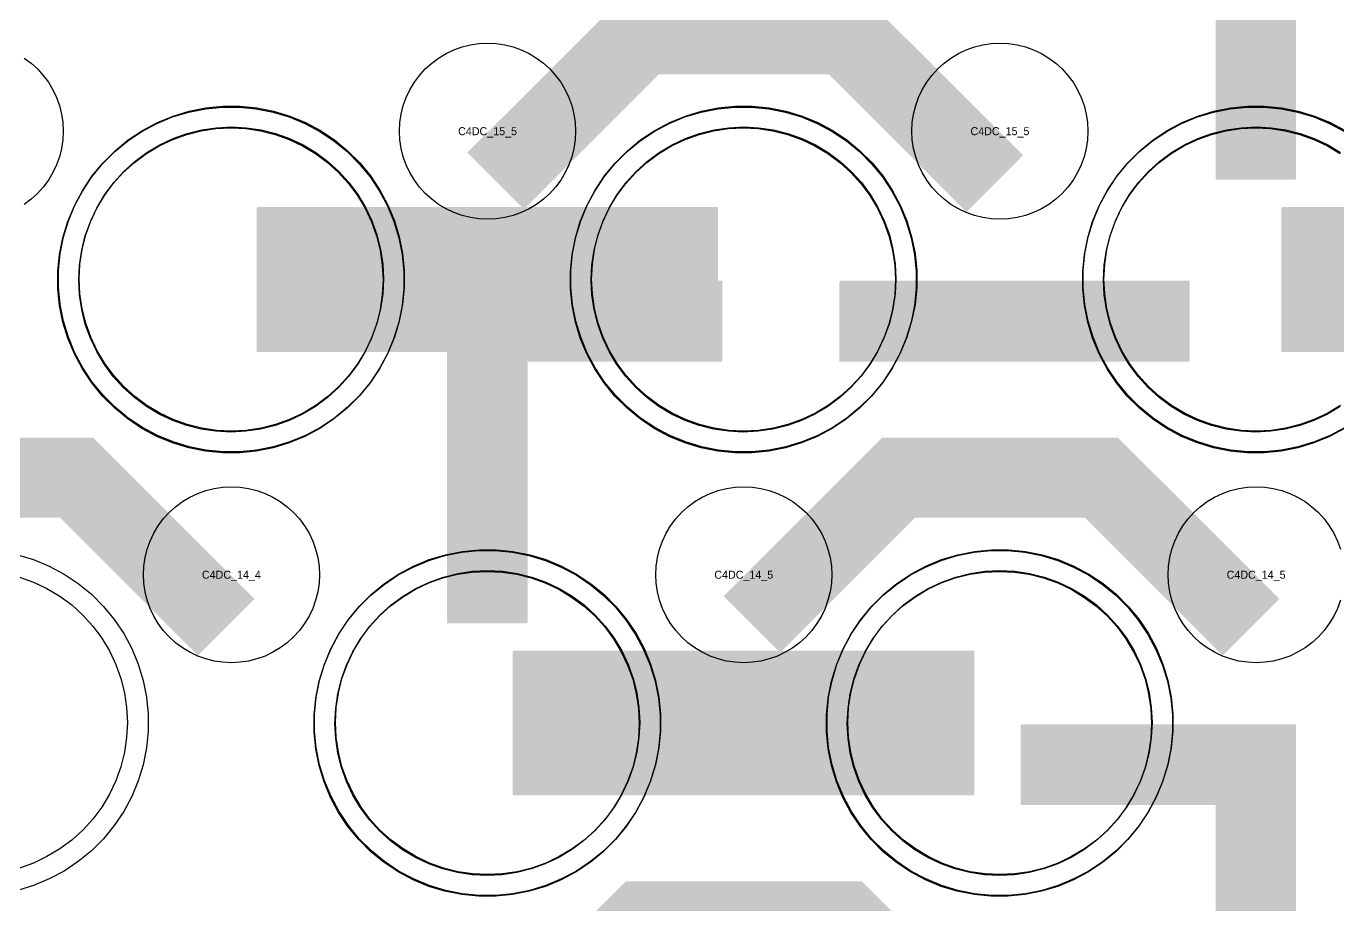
# Model space of a CAD drawing. Extents: x -11880 to 11880, y -14992 to 14992.
# Drawn here: x -10544.1 to -10134.5, y -12956.6 to -12682.1 of the extents above; entities that cross this region are included whole.
import ezdxf
from ezdxf.enums import TextEntityAlignment as Align

# ---------------------------------------------------------------- set-up
doc = ezdxf.new("R2010")
doc.units = 0
doc.header["$MEASUREMENT"] = 0
for name, color, linetype in [('GDS_775_DT_237', 138, 'CONTINUOUS'), ('RDL1_FS', 34, 'CONTINUOUS'), ('RDL_BS', 160, 'CONTINUOUS')]:
    doc.layers.add(name, color=color, linetype=linetype)

msp = doc.modelspace()

# ---------------------------------------------------------------- linework, layer by layer
at = {"layer": 'RDL1_FS', "color": 241, "true_color": 0xf7abae}
for points in [[(-10480.149, -12808.896), (-10484.806, -12808.667), (-10489.417, -12807.983), (-10493.94, -12806.851), (-10498.33, -12805.279), (-10502.544, -12803.287), (-10506.544, -12800.889), (-10510.289, -12798.111), (-10513.743, -12794.981), (-10516.873, -12791.527), (-10519.651, -12787.782), (-10522.049, -12783.782), (-10524.041, -12779.568), (-10525.613, -12775.178), (-10526.745, -12770.655), (-10527.429, -12766.044), (-10527.658, -12761.387), (-10527.429, -12756.73), (-10526.745, -12752.119), (-10525.613, -12747.596), (-10524.041, -12743.206), (-10522.049, -12738.992), (-10519.651, -12734.992), (-10516.873, -12731.247), (-10513.743, -12727.793), (-10510.289, -12724.663), (-10506.544, -12721.885), (-10502.544, -12719.487), (-10498.33, -12717.495), (-10493.94, -12715.923), (-10489.417, -12714.791), (-10484.806, -12714.107), (-10480.149, -12713.878), (-10475.492, -12714.107), (-10470.881, -12714.791), (-10466.358, -12715.923), (-10461.968, -12717.495), (-10457.754, -12719.487), (-10453.754, -12721.885), (-10450.009, -12724.663), (-10446.555, -12727.793), (-10443.425, -12731.247), (-10440.647, -12734.992), (-10438.249, -12738.992), (-10436.257, -12743.206), (-10434.685, -12747.596), (-10433.553, -12752.119), (-10432.869, -12756.73), (-10432.64, -12761.387), (-10432.869, -12766.044), (-10433.553, -12770.655), (-10434.685, -12775.178), (-10436.257, -12779.568), (-10438.249, -12783.782), (-10440.647, -12787.782), (-10443.425, -12791.527), (-10446.555, -12794.981), (-10450.009, -12798.111), (-10453.754, -12800.889), (-10457.754, -12803.287), (-10461.968, -12805.279), (-10466.358, -12806.851), (-10470.881, -12807.983), (-10475.492, -12808.667)], [(-10320.149, -12808.896), (-10324.806, -12808.667), (-10329.417, -12807.983), (-10333.94, -12806.851), (-10338.33, -12805.279), (-10342.544, -12803.287), (-10346.544, -12800.889), (-10350.289, -12798.111), (-10353.743, -12794.981), (-10356.873, -12791.527), (-10359.651, -12787.782), (-10362.049, -12783.782), (-10364.041, -12779.568), (-10365.613, -12775.178), (-10366.745, -12770.655), (-10367.429, -12766.044), (-10367.658, -12761.387), (-10367.429, -12756.73), (-10366.745, -12752.119), (-10365.613, -12747.596), (-10364.041, -12743.206), (-10362.049, -12738.992), (-10359.651, -12734.992), (-10356.873, -12731.247), (-10353.743, -12727.793), (-10350.289, -12724.663), (-10346.544, -12721.885), (-10342.544, -12719.487), (-10338.33, -12717.495), (-10333.94, -12715.923), (-10329.417, -12714.791), (-10324.806, -12714.107), (-10320.149, -12713.878), (-10315.492, -12714.107), (-10310.881, -12714.791), (-10306.358, -12715.923), (-10301.968, -12717.495), (-10297.754, -12719.487), (-10293.754, -12721.885), (-10290.009, -12724.663), (-10286.555, -12727.793), (-10283.425, -12731.247), (-10280.647, -12734.992), (-10278.249, -12738.992), (-10276.257, -12743.206), (-10274.685, -12747.596), (-10273.553, -12752.119), (-10272.869, -12756.73), (-10272.64, -12761.387), (-10272.869, -12766.044), (-10273.553, -12770.655), (-10274.685, -12775.178), (-10276.257, -12779.568), (-10278.249, -12783.782), (-10280.647, -12787.782), (-10283.425, -12791.527), (-10286.555, -12794.981), (-10290.009, -12798.111), (-10293.754, -12800.889), (-10297.754, -12803.287), (-10301.968, -12805.279), (-10306.358, -12806.851), (-10310.881, -12807.983), (-10315.492, -12808.667)], [(-10400.149, -12947.456), (-10404.806, -12947.227), (-10409.417, -12946.543), (-10413.94, -12945.411), (-10418.33, -12943.839), (-10422.544, -12941.847), (-10426.544, -12939.449), (-10430.289, -12936.671), (-10433.743, -12933.541), (-10436.873, -12930.087), (-10439.651, -12926.342), (-10442.049, -12922.342), (-10444.041, -12918.128), (-10445.613, -12913.738), (-10446.745, -12909.215), (-10447.429, -12904.604), (-10447.658, -12899.947), (-10447.429, -12895.29), (-10446.745, -12890.679), (-10445.613, -12886.156), (-10444.041, -12881.766), (-10442.049, -12877.552), (-10439.651, -12873.552), (-10436.873, -12869.807), (-10433.743, -12866.353), (-10430.289, -12863.223), (-10426.544, -12860.445), (-10422.544, -12858.047), (-10418.33, -12856.055), (-10413.94, -12854.483), (-10409.417, -12853.351), (-10404.806, -12852.667), (-10400.149, -12852.438), (-10395.492, -12852.667), (-10390.881, -12853.351), (-10386.358, -12854.483), (-10381.968, -12856.055), (-10377.754, -12858.047), (-10373.754, -12860.445), (-10370.009, -12863.223), (-10366.555, -12866.353), (-10363.425, -12869.807), (-10360.647, -12873.552), (-10358.249, -12877.552), (-10356.257, -12881.766), (-10354.685, -12886.156), (-10353.553, -12890.679), (-10352.869, -12895.29), (-10352.64, -12899.947), (-10352.869, -12904.604), (-10353.553, -12909.215), (-10354.685, -12913.738), (-10356.257, -12918.128), (-10358.249, -12922.342), (-10360.647, -12926.342), (-10363.425, -12930.087), (-10366.555, -12933.541), (-10370.009, -12936.671), (-10373.754, -12939.449), (-10377.754, -12941.847), (-10381.968, -12943.839), (-10386.358, -12945.411), (-10390.881, -12946.543), (-10395.492, -12947.227)], [(-10240.149, -12947.456), (-10244.806, -12947.227), (-10249.417, -12946.543), (-10253.94, -12945.411), (-10258.33, -12943.839), (-10262.544, -12941.847), (-10266.544, -12939.449), (-10270.289, -12936.671), (-10273.743, -12933.541), (-10276.873, -12930.087), (-10279.651, -12926.342), (-10282.049, -12922.342), (-10284.041, -12918.128), (-10285.613, -12913.738), (-10286.745, -12909.215), (-10287.429, -12904.604), (-10287.658, -12899.947), (-10287.429, -12895.29), (-10286.745, -12890.679), (-10285.613, -12886.156), (-10284.041, -12881.766), (-10282.049, -12877.552), (-10279.651, -12873.552), (-10276.873, -12869.807), (-10273.743, -12866.353), (-10270.289, -12863.223), (-10266.544, -12860.445), (-10262.544, -12858.047), (-10258.33, -12856.055), (-10253.94, -12854.483), (-10249.417, -12853.351), (-10244.806, -12852.667), (-10240.149, -12852.438), (-10235.492, -12852.667), (-10230.881, -12853.351), (-10226.358, -12854.483), (-10221.968, -12856.055), (-10217.754, -12858.047), (-10213.754, -12860.445), (-10210.009, -12863.223), (-10206.555, -12866.353), (-10203.425, -12869.807), (-10200.647, -12873.552), (-10198.249, -12877.552), (-10196.257, -12881.766), (-10194.685, -12886.156), (-10193.553, -12890.679), (-10192.869, -12895.29), (-10192.64, -12899.947), (-10192.869, -12904.604), (-10193.553, -12909.215), (-10194.685, -12913.738), (-10196.257, -12918.128), (-10198.249, -12922.342), (-10200.647, -12926.342), (-10203.425, -12930.087), (-10206.555, -12933.541), (-10210.009, -12936.671), (-10213.754, -12939.449), (-10217.754, -12941.847), (-10221.968, -12943.839), (-10226.358, -12945.411), (-10230.881, -12946.543), (-10235.492, -12947.227)]]:
    msp.add_lwpolyline(points, close=True, dxfattribs=at)
at = {"layer": 'RDL1_FS'}
for points in [[(-10480, -12808.614), (-10484.657, -12808.385), (-10489.268, -12807.701), (-10493.791, -12806.569), (-10498.181, -12804.997), (-10502.395, -12803.005), (-10506.395, -12800.607), (-10510.14, -12797.829), (-10513.594, -12794.699), (-10516.724, -12791.245), (-10519.502, -12787.5), (-10521.9, -12783.5), (-10523.892, -12779.286), (-10525.464, -12774.896), (-10526.596, -12770.373), (-10527.28, -12765.762), (-10527.509, -12761.105), (-10527.28, -12756.448), (-10526.596, -12751.837), (-10525.464, -12747.314), (-10523.892, -12742.924), (-10521.9, -12738.71), (-10519.502, -12734.71), (-10516.724, -12730.965), (-10513.594, -12727.511), (-10510.14, -12724.381), (-10506.395, -12721.603), (-10502.395, -12719.205), (-10498.181, -12717.213), (-10493.791, -12715.641), (-10489.268, -12714.509), (-10484.657, -12713.825), (-10480, -12713.596), (-10475.343, -12713.825), (-10470.732, -12714.509), (-10466.209, -12715.641), (-10461.819, -12717.213), (-10457.605, -12719.205), (-10453.605, -12721.603), (-10449.86, -12724.381), (-10446.406, -12727.511), (-10443.276, -12730.965), (-10440.498, -12734.71), (-10438.1, -12738.71), (-10436.108, -12742.924), (-10434.536, -12747.314), (-10433.404, -12751.837), (-10432.72, -12756.448), (-10432.491, -12761.105), (-10432.72, -12765.762), (-10433.404, -12770.373), (-10434.536, -12774.896), (-10436.108, -12779.286), (-10438.1, -12783.5), (-10440.498, -12787.5), (-10443.276, -12791.245), (-10446.406, -12794.699), (-10449.86, -12797.829), (-10453.605, -12800.607), (-10457.605, -12803.005), (-10461.819, -12804.997), (-10466.209, -12806.569), (-10470.732, -12807.701), (-10475.343, -12808.385)], [(-10320, -12808.614), (-10324.657, -12808.385), (-10329.268, -12807.701), (-10333.791, -12806.569), (-10338.181, -12804.997), (-10342.395, -12803.005), (-10346.395, -12800.607), (-10350.14, -12797.829), (-10353.594, -12794.699), (-10356.724, -12791.245), (-10359.502, -12787.5), (-10361.9, -12783.5), (-10363.892, -12779.286), (-10365.464, -12774.896), (-10366.596, -12770.373), (-10367.28, -12765.762), (-10367.509, -12761.105), (-10367.28, -12756.448), (-10366.596, -12751.837), (-10365.464, -12747.314), (-10363.892, -12742.924), (-10361.9, -12738.71), (-10359.502, -12734.71), (-10356.724, -12730.965), (-10353.594, -12727.511), (-10350.14, -12724.381), (-10346.395, -12721.603), (-10342.395, -12719.205), (-10338.181, -12717.213), (-10333.791, -12715.641), (-10329.268, -12714.509), (-10324.657, -12713.825), (-10320, -12713.596), (-10315.343, -12713.825), (-10310.732, -12714.509), (-10306.209, -12715.641), (-10301.819, -12717.213), (-10297.605, -12719.205), (-10293.605, -12721.603), (-10289.86, -12724.381), (-10286.406, -12727.511), (-10283.276, -12730.965), (-10280.498, -12734.71), (-10278.1, -12738.71), (-10276.108, -12742.924), (-10274.536, -12747.314), (-10273.404, -12751.837), (-10272.72, -12756.448), (-10272.491, -12761.105), (-10272.72, -12765.762), (-10273.404, -12770.373), (-10274.536, -12774.896), (-10276.108, -12779.286), (-10278.1, -12783.5), (-10280.498, -12787.5), (-10283.276, -12791.245), (-10286.406, -12794.699), (-10289.86, -12797.829), (-10293.605, -12800.607), (-10297.605, -12803.005), (-10301.819, -12804.997), (-10306.209, -12806.569), (-10310.732, -12807.701), (-10315.343, -12808.385)], [(-10400, -12947.174), (-10404.657, -12946.945), (-10409.268, -12946.261), (-10413.791, -12945.129), (-10418.181, -12943.557), (-10422.395, -12941.565), (-10426.395, -12939.167), (-10430.14, -12936.389), (-10433.594, -12933.259), (-10436.724, -12929.805), (-10439.502, -12926.06), (-10441.9, -12922.06), (-10443.892, -12917.846), (-10445.464, -12913.456), (-10446.596, -12908.933), (-10447.28, -12904.322), (-10447.509, -12899.665), (-10447.28, -12895.008), (-10446.596, -12890.397), (-10445.464, -12885.874), (-10443.892, -12881.484), (-10441.9, -12877.27), (-10439.502, -12873.27), (-10436.724, -12869.525), (-10433.594, -12866.071), (-10430.14, -12862.941), (-10426.395, -12860.163), (-10422.395, -12857.765), (-10418.181, -12855.773), (-10413.791, -12854.201), (-10409.268, -12853.069), (-10404.657, -12852.385), (-10400, -12852.156), (-10395.343, -12852.385), (-10390.732, -12853.069), (-10386.209, -12854.201), (-10381.819, -12855.773), (-10377.605, -12857.765), (-10373.605, -12860.163), (-10369.86, -12862.941), (-10366.406, -12866.071), (-10363.276, -12869.525), (-10360.498, -12873.27), (-10358.1, -12877.27), (-10356.108, -12881.484), (-10354.536, -12885.874), (-10353.404, -12890.397), (-10352.72, -12895.008), (-10352.491, -12899.665), (-10352.72, -12904.322), (-10353.404, -12908.933), (-10354.536, -12913.456), (-10356.108, -12917.846), (-10358.1, -12922.06), (-10360.498, -12926.06), (-10363.276, -12929.805), (-10366.406, -12933.259), (-10369.86, -12936.389), (-10373.605, -12939.167), (-10377.605, -12941.565), (-10381.819, -12943.557), (-10386.209, -12945.129), (-10390.732, -12946.261), (-10395.343, -12946.945)], [(-10240, -12947.174), (-10244.657, -12946.945), (-10249.268, -12946.261), (-10253.791, -12945.129), (-10258.181, -12943.557), (-10262.395, -12941.565), (-10266.395, -12939.167), (-10270.14, -12936.389), (-10273.594, -12933.259), (-10276.724, -12929.805), (-10279.502, -12926.06), (-10281.9, -12922.06), (-10283.892, -12917.846), (-10285.464, -12913.456), (-10286.596, -12908.933), (-10287.28, -12904.322), (-10287.509, -12899.665), (-10287.28, -12895.008), (-10286.596, -12890.397), (-10285.464, -12885.874), (-10283.892, -12881.484), (-10281.9, -12877.27), (-10279.502, -12873.27), (-10276.724, -12869.525), (-10273.594, -12866.071), (-10270.14, -12862.941), (-10266.395, -12860.163), (-10262.395, -12857.765), (-10258.181, -12855.773), (-10253.791, -12854.201), (-10249.268, -12853.069), (-10244.657, -12852.385), (-10240, -12852.156), (-10235.343, -12852.385), (-10230.732, -12853.069), (-10226.209, -12854.201), (-10221.819, -12855.773), (-10217.605, -12857.765), (-10213.605, -12860.163), (-10209.86, -12862.941), (-10206.406, -12866.071), (-10203.276, -12869.525), (-10200.498, -12873.27), (-10198.1, -12877.27), (-10196.108, -12881.484), (-10194.536, -12885.874), (-10193.404, -12890.397), (-10192.72, -12895.008), (-10192.491, -12899.665), (-10192.72, -12904.322), (-10193.404, -12908.933), (-10194.536, -12913.456), (-10196.108, -12917.846), (-10198.1, -12922.06), (-10200.498, -12926.06), (-10203.276, -12929.805), (-10206.406, -12933.259), (-10209.86, -12936.389), (-10213.605, -12939.167), (-10217.605, -12941.565), (-10221.819, -12943.557), (-10226.209, -12945.129), (-10230.732, -12946.261), (-10235.343, -12946.945)]]:
    msp.add_lwpolyline(points, close=True, dxfattribs=at)
at = {"layer": 'RDL1_FS', "color": 241, "true_color": 0xf7abae}
msp.add_lwpolyline([(-10133.754, -12800.889), (-10137.754, -12803.287), (-10141.968, -12805.279), (-10146.358, -12806.851), (-10150.881, -12807.983), (-10155.492, -12808.667), (-10160.149, -12808.896), (-10164.806, -12808.667), (-10169.417, -12807.983), (-10173.94, -12806.851), (-10178.33, -12805.279), (-10182.544, -12803.287), (-10186.544, -12800.889), (-10190.289, -12798.111), (-10193.743, -12794.981), (-10196.873, -12791.527), (-10199.651, -12787.782), (-10202.049, -12783.782), (-10204.041, -12779.568), (-10205.613, -12775.178), (-10206.745, -12770.655), (-10207.429, -12766.044), (-10207.658, -12761.387), (-10207.429, -12756.73), (-10206.745, -12752.119), (-10205.613, -12747.596), (-10204.041, -12743.206), (-10202.049, -12738.992), (-10199.651, -12734.992), (-10196.873, -12731.247), (-10193.743, -12727.793), (-10190.289, -12724.663), (-10186.544, -12721.885), (-10182.544, -12719.487), (-10178.33, -12717.495), (-10173.94, -12715.923), (-10169.417, -12714.791), (-10164.806, -12714.107), (-10160.149, -12713.878), (-10155.492, -12714.107), (-10150.881, -12714.791), (-10146.358, -12715.923), (-10141.968, -12717.495), (-10137.754, -12719.487), (-10133.754, -12721.885)], dxfattribs=at)
at = {"layer": 'RDL1_FS'}
for points in [[(-10133.605, -12800.607), (-10137.605, -12803.005), (-10141.819, -12804.997), (-10146.209, -12806.569), (-10150.732, -12807.701), (-10155.343, -12808.385), (-10160, -12808.614), (-10164.657, -12808.385), (-10169.268, -12807.701), (-10173.791, -12806.569), (-10178.181, -12804.997), (-10182.395, -12803.005), (-10186.395, -12800.607), (-10190.14, -12797.829), (-10193.594, -12794.699), (-10196.724, -12791.245), (-10199.502, -12787.5), (-10201.9, -12783.5), (-10203.892, -12779.286), (-10205.464, -12774.896), (-10206.596, -12770.373), (-10207.28, -12765.762), (-10207.509, -12761.105), (-10207.28, -12756.448), (-10206.596, -12751.837), (-10205.464, -12747.314), (-10203.892, -12742.924), (-10201.9, -12738.71), (-10199.502, -12734.71), (-10196.724, -12730.965), (-10193.594, -12727.511), (-10190.14, -12724.381), (-10186.395, -12721.603), (-10182.395, -12719.205), (-10178.181, -12717.213), (-10173.791, -12715.641), (-10169.268, -12714.509), (-10164.657, -12713.825), (-10160, -12713.596), (-10155.343, -12713.825), (-10150.732, -12714.509), (-10146.209, -12715.641), (-10141.819, -12717.213), (-10137.605, -12719.205), (-10133.605, -12721.603)], [(-10546.209, -12854.201), (-10541.819, -12855.773), (-10537.605, -12857.765), (-10533.605, -12860.163), (-10529.86, -12862.941), (-10526.406, -12866.071), (-10523.276, -12869.525), (-10520.498, -12873.27), (-10518.1, -12877.27), (-10516.108, -12881.484), (-10514.536, -12885.874), (-10513.404, -12890.397), (-10512.72, -12895.008), (-10512.491, -12899.665), (-10512.72, -12904.322), (-10513.404, -12908.933), (-10514.536, -12913.456), (-10516.108, -12917.846), (-10518.1, -12922.06), (-10520.498, -12926.06), (-10523.276, -12929.805), (-10526.406, -12933.259), (-10529.86, -12936.389), (-10533.605, -12939.167), (-10537.605, -12941.565), (-10541.819, -12943.557), (-10546.209, -12945.129)]]:
    msp.add_lwpolyline(points, dxfattribs=at)
at = {"layer": 'RDL1_FS', "color": 241, "true_color": 0xf7abae}
for points in [[(-10472.147, -12761.387, 45, 45, 0), (-10400.147, -12761.387, 45, 45, 0)], [(-10400.147, -12761.387, 45, 45, 0), (-10328.147, -12761.387, 45, 45, 0)], [(-10152.147, -12761.387, 45, 45, 0), (-10080.147, -12761.387, 45, 45, 0)], [(-10392.147, -12899.947, 45, 45, 0), (-10320.147, -12899.947, 45, 45, 0)], [(-10320.147, -12899.947, 45, 45, 0), (-10248.147, -12899.947, 45, 45, 0)]]:
    msp.add_lwpolyline(points, format="xyseb", dxfattribs=at)
at = {"layer": 'RDL1_FS'}
for points in [[(-10471.998, -12761.105, 45, 45, 0), (-10399.998, -12761.105, 45, 45, 0)], [(-10399.998, -12761.105, 45, 45, 0), (-10327.998, -12761.105, 45, 45, 0)], [(-10151.998, -12761.105, 45, 45, 0), (-10079.998, -12761.105, 45, 45, 0)], [(-10391.998, -12899.665, 45, 45, 0), (-10319.998, -12899.665, 45, 45, 0)], [(-10319.998, -12899.665, 45, 45, 0), (-10247.998, -12899.665, 45, 45, 0)]]:
    msp.add_lwpolyline(points, format="xyseb", dxfattribs=at)
at = {"layer": 'RDL_BS', "color": 241, "true_color": 0xf7abae}
for points in [[(-10160.149, -12730.107, 25, 25, 0), (-10160.149, -12623.33, 25, 25, 0)], [(-10160.149, -12730.107, 25, 25, 0), (-10160.149, -12623.33, 25, 25, 0)], [(-10400.149, -12868.672, 25, 25, 0), (-10400.149, -12761.895, 25, 25, 0)], [(-10400.149, -12868.672, 25, 25, 0), (-10400.149, -12761.895, 25, 25, 0)], [(-10412.649, -12774.395, 25, 25, 0), (-10347.982, -12774.395, 25, 25, 0)], [(-10412.649, -12774.395, 25, 25, 0), (-10326.816, -12774.395, 25, 25, 0)], [(-10290.133, -12774.4, 25, 25, 0), (-10180.868, -12774.4, 25, 25, 0)], [(-10160.149, -13007.237, 25, 25, 0), (-10160.149, -12900.46, 25, 25, 0)], [(-10160.149, -13007.237, 25, 25, 0), (-10160.149, -12900.46, 25, 25, 0)], [(-10147.649, -12912.96, 25, 25, 0), (-10233.482, -12912.96, 25, 25, 0)], [(-10147.649, -12912.96, 25, 25, 0), (-10212.316, -12912.96, 25, 25, 0)]]:
    msp.add_lwpolyline(points, format="xyseb", dxfattribs=at)
at = {"layer": 'RDL_BS'}
for points in [[(-10160, -12729.825, 25, 25, 0), (-10160, -12623.048, 25, 25, 0)], [(-10160, -12729.825, 25, 25, 0), (-10160, -12623.048, 25, 25, 0)], [(-10397.438, -12730.419, 25, 25, 0), (-10351.623, -12684.604, 25, 25, 0), (-10318.07, -12684.604, 25, 25, 0)], [(-10241.599, -12731.318, 25, 25, 0), (-10288.313, -12684.604, 25, 25, 0), (-10318.071, -12684.604, 25, 25, 0)], [(-10400, -12868.39, 25, 25, 0), (-10400, -12761.613, 25, 25, 0)], [(-10400, -12868.39, 25, 25, 0), (-10400, -12761.613, 25, 25, 0)], [(-10412.5, -12774.113, 25, 25, 0), (-10347.833, -12774.113, 25, 25, 0)], [(-10412.5, -12774.113, 25, 25, 0), (-10326.667, -12774.113, 25, 25, 0)], [(-10289.984, -12774.118, 25, 25, 0), (-10180.719, -12774.118, 25, 25, 0)], [(-10481.599, -12869.878, 25, 25, 0), (-10528.313, -12823.164, 25, 25, 0), (-10558.071, -12823.164, 25, 25, 0)], [(-10317.438, -12868.979, 25, 25, 0), (-10271.623, -12823.164, 25, 25, 0), (-10238.07, -12823.164, 25, 25, 0)], [(-10161.599, -12869.878, 25, 25, 0), (-10208.313, -12823.164, 25, 25, 0), (-10238.071, -12823.164, 25, 25, 0)], [(-10160, -13006.955, 25, 25, 0), (-10160, -12900.178, 25, 25, 0)], [(-10160, -13006.955, 25, 25, 0), (-10160, -12900.178, 25, 25, 0)], [(-10147.5, -12912.678, 25, 25, 0), (-10233.333, -12912.678, 25, 25, 0)], [(-10147.5, -12912.678, 25, 25, 0), (-10212.167, -12912.678, 25, 25, 0)], [(-10397.438, -13007.544, 25, 25, 0), (-10351.623, -12961.729, 25, 25, 0), (-10318.07, -12961.729, 25, 25, 0)], [(-10241.599, -13008.443, 25, 25, 0), (-10288.313, -12961.729, 25, 25, 0), (-10318.071, -12961.729, 25, 25, 0)]]:
    msp.add_lwpolyline(points, format="xyseb", dxfattribs=at)
for points in [[(-10400, -12742.411), (-10402.693, -12742.279), (-10405.365, -12741.883), (-10407.984, -12741.226), (-10410.519, -12740.319), (-10412.956, -12739.167), (-10415.28, -12737.774), (-10417.443, -12736.171), (-10419.442, -12734.359), (-10421.254, -12732.36), (-10422.857, -12730.197), (-10424.25, -12727.873), (-10425.402, -12725.436), (-10426.309, -12722.901), (-10426.966, -12720.282), (-10427.362, -12717.61), (-10427.494, -12714.917), (-10427.362, -12712.224), (-10426.966, -12709.552), (-10426.309, -12706.933), (-10425.402, -12704.398), (-10424.25, -12701.961), (-10422.857, -12699.637), (-10421.254, -12697.474), (-10419.442, -12695.475), (-10417.443, -12693.663), (-10415.28, -12692.06), (-10412.956, -12690.667), (-10410.519, -12689.515), (-10407.984, -12688.608), (-10405.365, -12687.951), (-10402.693, -12687.555), (-10400, -12687.423), (-10397.307, -12687.555), (-10394.635, -12687.951), (-10392.016, -12688.608), (-10389.481, -12689.515), (-10387.044, -12690.667), (-10384.72, -12692.06), (-10382.557, -12693.663), (-10380.558, -12695.475), (-10378.746, -12697.474), (-10377.143, -12699.637), (-10375.75, -12701.961), (-10374.598, -12704.398), (-10373.691, -12706.933), (-10373.034, -12709.552), (-10372.638, -12712.224), (-10372.506, -12714.917), (-10372.638, -12717.61), (-10373.034, -12720.282), (-10373.691, -12722.901), (-10374.598, -12725.436), (-10375.75, -12727.873), (-10377.143, -12730.197), (-10378.746, -12732.36), (-10380.558, -12734.359), (-10382.557, -12736.171), (-10384.72, -12737.774), (-10387.044, -12739.167), (-10389.481, -12740.319), (-10392.016, -12741.226), (-10394.635, -12741.883), (-10397.307, -12742.279)], [(-10240, -12742.411), (-10242.693, -12742.279), (-10245.365, -12741.883), (-10247.984, -12741.226), (-10250.519, -12740.319), (-10252.956, -12739.167), (-10255.28, -12737.774), (-10257.443, -12736.171), (-10259.442, -12734.359), (-10261.254, -12732.36), (-10262.857, -12730.197), (-10264.25, -12727.873), (-10265.402, -12725.436), (-10266.309, -12722.901), (-10266.966, -12720.282), (-10267.362, -12717.61), (-10267.494, -12714.917), (-10267.362, -12712.224), (-10266.966, -12709.552), (-10266.309, -12706.933), (-10265.402, -12704.398), (-10264.25, -12701.961), (-10262.857, -12699.637), (-10261.254, -12697.474), (-10259.442, -12695.475), (-10257.443, -12693.663), (-10255.28, -12692.06), (-10252.956, -12690.667), (-10250.519, -12689.515), (-10247.984, -12688.608), (-10245.365, -12687.951), (-10242.693, -12687.555), (-10240, -12687.423), (-10237.307, -12687.555), (-10234.635, -12687.951), (-10232.016, -12688.608), (-10229.481, -12689.515), (-10227.044, -12690.667), (-10224.72, -12692.06), (-10222.557, -12693.663), (-10220.558, -12695.475), (-10218.746, -12697.474), (-10217.143, -12699.637), (-10215.75, -12701.961), (-10214.598, -12704.398), (-10213.691, -12706.933), (-10213.034, -12709.552), (-10212.638, -12712.224), (-10212.506, -12714.917), (-10212.638, -12717.61), (-10213.034, -12720.282), (-10213.691, -12722.901), (-10214.598, -12725.436), (-10215.75, -12727.873), (-10217.143, -12730.197), (-10218.746, -12732.36), (-10220.558, -12734.359), (-10222.557, -12736.171), (-10224.72, -12737.774), (-10227.044, -12739.167), (-10229.481, -12740.319), (-10232.016, -12741.226), (-10234.635, -12741.883), (-10237.307, -12742.279)], [(-10482.644, -12815.105), (-10487.938, -12814.588), (-10493.165, -12813.542), (-10498.205, -12812.011), (-10503.115, -12809.98), (-10507.777, -12807.488), (-10512.191, -12804.541), (-10516.292, -12801.179), (-10520.074, -12797.397), (-10523.436, -12793.296), (-10526.383, -12788.882), (-10528.875, -12784.22), (-10530.906, -12779.31), (-10532.437, -12774.27), (-10533.483, -12769.043), (-10534, -12763.749), (-10534, -12758.461), (-10533.483, -12753.167), (-10532.437, -12747.94), (-10530.906, -12742.9), (-10528.875, -12737.99), (-10526.383, -12733.328), (-10523.436, -12728.914), (-10520.074, -12724.813), (-10516.292, -12721.031), (-10512.191, -12717.669), (-10507.777, -12714.722), (-10503.115, -12712.23), (-10498.205, -12710.199), (-10493.165, -12708.668), (-10487.938, -12707.622), (-10482.644, -12707.105), (-10477.356, -12707.105), (-10472.062, -12707.622), (-10466.835, -12708.668), (-10461.795, -12710.199), (-10456.885, -12712.23), (-10452.223, -12714.722), (-10447.809, -12717.669), (-10443.708, -12721.031), (-10439.926, -12724.813), (-10436.564, -12728.914), (-10433.617, -12733.328), (-10431.125, -12737.99), (-10429.094, -12742.9), (-10427.563, -12747.94), (-10426.517, -12753.167), (-10426, -12758.461), (-10426, -12763.749), (-10426.517, -12769.043), (-10427.563, -12774.27), (-10429.094, -12779.31), (-10431.125, -12784.22), (-10433.617, -12788.882), (-10436.564, -12793.296), (-10439.926, -12797.397), (-10443.708, -12801.179), (-10447.809, -12804.541), (-10452.223, -12807.488), (-10456.885, -12809.98), (-10461.795, -12812.011), (-10466.835, -12813.542), (-10472.062, -12814.588), (-10477.356, -12815.105)], [(-10322.644, -12815.105), (-10327.938, -12814.588), (-10333.165, -12813.542), (-10338.205, -12812.011), (-10343.115, -12809.98), (-10347.777, -12807.488), (-10352.191, -12804.541), (-10356.292, -12801.179), (-10360.074, -12797.397), (-10363.436, -12793.296), (-10366.383, -12788.882), (-10368.875, -12784.22), (-10370.906, -12779.31), (-10372.437, -12774.27), (-10373.483, -12769.043), (-10374, -12763.749), (-10374, -12758.461), (-10373.483, -12753.167), (-10372.437, -12747.94), (-10370.906, -12742.9), (-10368.875, -12737.99), (-10366.383, -12733.328), (-10363.436, -12728.914), (-10360.074, -12724.813), (-10356.292, -12721.031), (-10352.191, -12717.669), (-10347.777, -12714.722), (-10343.115, -12712.23), (-10338.205, -12710.199), (-10333.165, -12708.668), (-10327.938, -12707.622), (-10322.644, -12707.105), (-10317.356, -12707.105), (-10312.062, -12707.622), (-10306.835, -12708.668), (-10301.795, -12710.199), (-10296.885, -12712.23), (-10292.223, -12714.722), (-10287.809, -12717.669), (-10283.708, -12721.031), (-10279.926, -12724.813), (-10276.564, -12728.914), (-10273.617, -12733.328), (-10271.125, -12737.99), (-10269.094, -12742.9), (-10267.563, -12747.94), (-10266.517, -12753.167), (-10266, -12758.461), (-10266, -12763.749), (-10266.517, -12769.043), (-10267.563, -12774.27), (-10269.094, -12779.31), (-10271.125, -12784.22), (-10273.617, -12788.882), (-10276.564, -12793.296), (-10279.926, -12797.397), (-10283.708, -12801.179), (-10287.809, -12804.541), (-10292.223, -12807.488), (-10296.885, -12809.98), (-10301.795, -12812.011), (-10306.835, -12813.542), (-10312.062, -12814.588), (-10317.356, -12815.105)], [(-10480, -12880.971), (-10482.693, -12880.839), (-10485.365, -12880.443), (-10487.984, -12879.786), (-10490.519, -12878.879), (-10492.956, -12877.727), (-10495.28, -12876.334), (-10497.443, -12874.731), (-10499.442, -12872.919), (-10501.254, -12870.92), (-10502.857, -12868.757), (-10504.25, -12866.433), (-10505.402, -12863.996), (-10506.309, -12861.461), (-10506.966, -12858.842), (-10507.362, -12856.17), (-10507.494, -12853.477), (-10507.362, -12850.784), (-10506.966, -12848.112), (-10506.309, -12845.493), (-10505.402, -12842.958), (-10504.25, -12840.521), (-10502.857, -12838.197), (-10501.254, -12836.034), (-10499.442, -12834.035), (-10497.443, -12832.223), (-10495.28, -12830.62), (-10492.956, -12829.227), (-10490.519, -12828.075), (-10487.984, -12827.168), (-10485.365, -12826.511), (-10482.693, -12826.115), (-10480, -12825.983), (-10477.307, -12826.115), (-10474.635, -12826.511), (-10472.016, -12827.168), (-10469.481, -12828.075), (-10467.044, -12829.227), (-10464.72, -12830.62), (-10462.557, -12832.223), (-10460.558, -12834.035), (-10458.746, -12836.034), (-10457.143, -12838.197), (-10455.75, -12840.521), (-10454.598, -12842.958), (-10453.691, -12845.493), (-10453.034, -12848.112), (-10452.638, -12850.784), (-10452.506, -12853.477), (-10452.638, -12856.17), (-10453.034, -12858.842), (-10453.691, -12861.461), (-10454.598, -12863.996), (-10455.75, -12866.433), (-10457.143, -12868.757), (-10458.746, -12870.92), (-10460.558, -12872.919), (-10462.557, -12874.731), (-10464.72, -12876.334), (-10467.044, -12877.727), (-10469.481, -12878.879), (-10472.016, -12879.786), (-10474.635, -12880.443), (-10477.307, -12880.839)], [(-10320, -12880.971), (-10322.693, -12880.839), (-10325.365, -12880.443), (-10327.984, -12879.786), (-10330.519, -12878.879), (-10332.956, -12877.727), (-10335.28, -12876.334), (-10337.443, -12874.731), (-10339.442, -12872.919), (-10341.254, -12870.92), (-10342.857, -12868.757), (-10344.25, -12866.433), (-10345.402, -12863.996), (-10346.309, -12861.461), (-10346.966, -12858.842), (-10347.362, -12856.17), (-10347.494, -12853.477), (-10347.362, -12850.784), (-10346.966, -12848.112), (-10346.309, -12845.493), (-10345.402, -12842.958), (-10344.25, -12840.521), (-10342.857, -12838.197), (-10341.254, -12836.034), (-10339.442, -12834.035), (-10337.443, -12832.223), (-10335.28, -12830.62), (-10332.956, -12829.227), (-10330.519, -12828.075), (-10327.984, -12827.168), (-10325.365, -12826.511), (-10322.693, -12826.115), (-10320, -12825.983), (-10317.307, -12826.115), (-10314.635, -12826.511), (-10312.016, -12827.168), (-10309.481, -12828.075), (-10307.044, -12829.227), (-10304.72, -12830.62), (-10302.557, -12832.223), (-10300.558, -12834.035), (-10298.746, -12836.034), (-10297.143, -12838.197), (-10295.75, -12840.521), (-10294.598, -12842.958), (-10293.691, -12845.493), (-10293.034, -12848.112), (-10292.638, -12850.784), (-10292.506, -12853.477), (-10292.638, -12856.17), (-10293.034, -12858.842), (-10293.691, -12861.461), (-10294.598, -12863.996), (-10295.75, -12866.433), (-10297.143, -12868.757), (-10298.746, -12870.92), (-10300.558, -12872.919), (-10302.557, -12874.731), (-10304.72, -12876.334), (-10307.044, -12877.727), (-10309.481, -12878.879), (-10312.016, -12879.786), (-10314.635, -12880.443), (-10317.307, -12880.839)], [(-10402.644, -12953.665), (-10407.938, -12953.148), (-10413.165, -12952.102), (-10418.205, -12950.571), (-10423.115, -12948.54), (-10427.777, -12946.048), (-10432.191, -12943.101), (-10436.292, -12939.739), (-10440.074, -12935.957), (-10443.436, -12931.856), (-10446.383, -12927.442), (-10448.875, -12922.78), (-10450.906, -12917.87), (-10452.437, -12912.83), (-10453.483, -12907.603), (-10454, -12902.309), (-10454, -12897.021), (-10453.483, -12891.727), (-10452.437, -12886.5), (-10450.906, -12881.46), (-10448.875, -12876.55), (-10446.383, -12871.888), (-10443.436, -12867.474), (-10440.074, -12863.373), (-10436.292, -12859.591), (-10432.191, -12856.229), (-10427.777, -12853.282), (-10423.115, -12850.79), (-10418.205, -12848.759), (-10413.165, -12847.228), (-10407.938, -12846.182), (-10402.644, -12845.665), (-10397.356, -12845.665), (-10392.062, -12846.182), (-10386.835, -12847.228), (-10381.795, -12848.759), (-10376.885, -12850.79), (-10372.223, -12853.282), (-10367.809, -12856.229), (-10363.708, -12859.591), (-10359.926, -12863.373), (-10356.564, -12867.474), (-10353.617, -12871.888), (-10351.125, -12876.55), (-10349.094, -12881.46), (-10347.563, -12886.5), (-10346.517, -12891.727), (-10346, -12897.021), (-10346, -12902.309), (-10346.517, -12907.603), (-10347.563, -12912.83), (-10349.094, -12917.87), (-10351.125, -12922.78), (-10353.617, -12927.442), (-10356.564, -12931.856), (-10359.926, -12935.957), (-10363.708, -12939.739), (-10367.809, -12943.101), (-10372.223, -12946.048), (-10376.885, -12948.54), (-10381.795, -12950.571), (-10386.835, -12952.102), (-10392.062, -12953.148), (-10397.356, -12953.665)], [(-10242.644, -12953.665), (-10247.938, -12953.148), (-10253.165, -12952.102), (-10258.205, -12950.571), (-10263.115, -12948.54), (-10267.777, -12946.048), (-10272.191, -12943.101), (-10276.292, -12939.739), (-10280.074, -12935.957), (-10283.436, -12931.856), (-10286.383, -12927.442), (-10288.875, -12922.78), (-10290.906, -12917.87), (-10292.437, -12912.83), (-10293.483, -12907.603), (-10294, -12902.309), (-10294, -12897.021), (-10293.483, -12891.727), (-10292.437, -12886.5), (-10290.906, -12881.46), (-10288.875, -12876.55), (-10286.383, -12871.888), (-10283.436, -12867.474), (-10280.074, -12863.373), (-10276.292, -12859.591), (-10272.191, -12856.229), (-10267.777, -12853.282), (-10263.115, -12850.79), (-10258.205, -12848.759), (-10253.165, -12847.228), (-10247.938, -12846.182), (-10242.644, -12845.665), (-10237.356, -12845.665), (-10232.062, -12846.182), (-10226.835, -12847.228), (-10221.795, -12848.759), (-10216.885, -12850.79), (-10212.223, -12853.282), (-10207.809, -12856.229), (-10203.708, -12859.591), (-10199.926, -12863.373), (-10196.564, -12867.474), (-10193.617, -12871.888), (-10191.125, -12876.55), (-10189.094, -12881.46), (-10187.563, -12886.5), (-10186.517, -12891.727), (-10186, -12897.021), (-10186, -12902.309), (-10186.517, -12907.603), (-10187.563, -12912.83), (-10189.094, -12917.87), (-10191.125, -12922.78), (-10193.617, -12927.442), (-10196.564, -12931.856), (-10199.926, -12935.957), (-10203.708, -12939.739), (-10207.809, -12943.101), (-10212.223, -12946.048), (-10216.885, -12948.54), (-10221.795, -12950.571), (-10226.835, -12952.102), (-10232.062, -12953.148), (-10237.356, -12953.665)]]:
    msp.add_lwpolyline(points, close=True, dxfattribs=at)
for points in [[(-10544.72, -12692.06), (-10542.557, -12693.663), (-10540.558, -12695.475), (-10538.746, -12697.474), (-10537.143, -12699.637), (-10535.75, -12701.961), (-10534.598, -12704.398), (-10533.691, -12706.933), (-10533.034, -12709.552), (-10532.638, -12712.224), (-10532.506, -12714.917), (-10532.638, -12717.61), (-10533.034, -12720.282), (-10533.691, -12722.901), (-10534.598, -12725.436), (-10535.75, -12727.873), (-10537.143, -12730.197), (-10538.746, -12732.36), (-10540.558, -12734.359), (-10542.557, -12736.171), (-10544.72, -12737.774)], [(-10132.223, -12807.488), (-10136.885, -12809.98), (-10141.795, -12812.011), (-10146.835, -12813.542), (-10152.062, -12814.588), (-10157.356, -12815.105), (-10162.644, -12815.105), (-10167.938, -12814.588), (-10173.165, -12813.542), (-10178.205, -12812.011), (-10183.115, -12809.98), (-10187.777, -12807.488), (-10192.191, -12804.541), (-10196.292, -12801.179), (-10200.074, -12797.397), (-10203.436, -12793.296), (-10206.383, -12788.882), (-10208.875, -12784.22), (-10210.906, -12779.31), (-10212.437, -12774.27), (-10213.483, -12769.043), (-10214, -12763.749), (-10214, -12758.461), (-10213.483, -12753.167), (-10212.437, -12747.94), (-10210.906, -12742.9), (-10208.875, -12737.99), (-10206.383, -12733.328), (-10203.436, -12728.914), (-10200.074, -12724.813), (-10196.292, -12721.031), (-10192.191, -12717.669), (-10187.777, -12714.722), (-10183.115, -12712.23), (-10178.205, -12710.199), (-10173.165, -12708.668), (-10167.938, -12707.622), (-10162.644, -12707.105), (-10157.356, -12707.105), (-10152.062, -12707.622), (-10146.835, -12708.668), (-10141.795, -12710.199), (-10136.885, -12712.23), (-10132.223, -12714.722)], [(-10133.691, -12861.461), (-10134.598, -12863.996), (-10135.75, -12866.433), (-10137.143, -12868.757), (-10138.746, -12870.92), (-10140.558, -12872.919), (-10142.557, -12874.731), (-10144.72, -12876.334), (-10147.044, -12877.727), (-10149.481, -12878.879), (-10152.016, -12879.786), (-10154.635, -12880.443), (-10157.307, -12880.839), (-10160, -12880.971), (-10162.693, -12880.839), (-10165.365, -12880.443), (-10167.984, -12879.786), (-10170.519, -12878.879), (-10172.956, -12877.727), (-10175.28, -12876.334), (-10177.443, -12874.731), (-10179.442, -12872.919), (-10181.254, -12870.92), (-10182.857, -12868.757), (-10184.25, -12866.433), (-10185.402, -12863.996), (-10186.309, -12861.461), (-10186.966, -12858.842), (-10187.362, -12856.17), (-10187.494, -12853.477), (-10187.362, -12850.784), (-10186.966, -12848.112), (-10186.309, -12845.493), (-10185.402, -12842.958), (-10184.25, -12840.521), (-10182.857, -12838.197), (-10181.254, -12836.034), (-10179.442, -12834.035), (-10177.443, -12832.223), (-10175.28, -12830.62), (-10172.956, -12829.227), (-10170.519, -12828.075), (-10167.984, -12827.168), (-10165.365, -12826.511), (-10162.693, -12826.115), (-10160, -12825.983), (-10157.307, -12826.115), (-10154.635, -12826.511), (-10152.016, -12827.168), (-10149.481, -12828.075), (-10147.044, -12829.227), (-10144.72, -12830.62), (-10142.557, -12832.223), (-10140.558, -12834.035), (-10138.746, -12836.034), (-10137.143, -12838.197), (-10135.75, -12840.521), (-10134.598, -12842.958), (-10133.691, -12845.493)], [(-10546.835, -12847.228), (-10541.795, -12848.759), (-10536.885, -12850.79), (-10532.223, -12853.282), (-10527.809, -12856.229), (-10523.708, -12859.591), (-10519.926, -12863.373), (-10516.564, -12867.474), (-10513.617, -12871.888), (-10511.125, -12876.55), (-10509.094, -12881.46), (-10507.563, -12886.5), (-10506.517, -12891.727), (-10506, -12897.021), (-10506, -12902.309), (-10506.517, -12907.603), (-10507.563, -12912.83), (-10509.094, -12917.87), (-10511.125, -12922.78), (-10513.617, -12927.442), (-10516.564, -12931.856), (-10519.926, -12935.957), (-10523.708, -12939.739), (-10527.809, -12943.101), (-10532.223, -12946.048), (-10536.885, -12948.54), (-10541.795, -12950.571), (-10546.835, -12952.102)]]:
    msp.add_lwpolyline(points, dxfattribs=at)
at = {"layer": 'RDL_BS', "color": 241, "true_color": 0xf7abae}
for points in [[(-10482.793, -12815.387), (-10488.087, -12814.87), (-10493.314, -12813.824), (-10498.354, -12812.293), (-10503.264, -12810.262), (-10507.926, -12807.77), (-10512.34, -12804.823), (-10516.441, -12801.461), (-10520.223, -12797.679), (-10523.585, -12793.578), (-10526.532, -12789.164), (-10529.024, -12784.502), (-10531.055, -12779.592), (-10532.586, -12774.552), (-10533.632, -12769.325), (-10534.149, -12764.031), (-10534.149, -12758.743), (-10533.632, -12753.449), (-10532.586, -12748.222), (-10531.055, -12743.182), (-10529.024, -12738.272), (-10526.532, -12733.61), (-10523.585, -12729.196), (-10520.223, -12725.095), (-10516.441, -12721.313), (-10512.34, -12717.951), (-10507.926, -12715.004), (-10503.264, -12712.512), (-10498.354, -12710.481), (-10493.314, -12708.95), (-10488.087, -12707.904), (-10482.793, -12707.387), (-10477.505, -12707.387), (-10472.211, -12707.904), (-10466.984, -12708.95), (-10461.944, -12710.481), (-10457.034, -12712.512), (-10452.372, -12715.004), (-10447.958, -12717.951), (-10443.857, -12721.313), (-10440.075, -12725.095), (-10436.713, -12729.196), (-10433.766, -12733.61), (-10431.274, -12738.272), (-10429.243, -12743.182), (-10427.712, -12748.222), (-10426.666, -12753.449), (-10426.149, -12758.743), (-10426.149, -12764.031), (-10426.666, -12769.325), (-10427.712, -12774.552), (-10429.243, -12779.592), (-10431.274, -12784.502), (-10433.766, -12789.164), (-10436.713, -12793.578), (-10440.075, -12797.679), (-10443.857, -12801.461), (-10447.958, -12804.823), (-10452.372, -12807.77), (-10457.034, -12810.262), (-10461.944, -12812.293), (-10466.984, -12813.824), (-10472.211, -12814.87), (-10477.505, -12815.387)], [(-10322.793, -12815.387), (-10328.087, -12814.87), (-10333.314, -12813.824), (-10338.354, -12812.293), (-10343.264, -12810.262), (-10347.926, -12807.77), (-10352.34, -12804.823), (-10356.441, -12801.461), (-10360.223, -12797.679), (-10363.585, -12793.578), (-10366.532, -12789.164), (-10369.024, -12784.502), (-10371.055, -12779.592), (-10372.586, -12774.552), (-10373.632, -12769.325), (-10374.149, -12764.031), (-10374.149, -12758.743), (-10373.632, -12753.449), (-10372.586, -12748.222), (-10371.055, -12743.182), (-10369.024, -12738.272), (-10366.532, -12733.61), (-10363.585, -12729.196), (-10360.223, -12725.095), (-10356.441, -12721.313), (-10352.34, -12717.951), (-10347.926, -12715.004), (-10343.264, -12712.512), (-10338.354, -12710.481), (-10333.314, -12708.95), (-10328.087, -12707.904), (-10322.793, -12707.387), (-10317.505, -12707.387), (-10312.211, -12707.904), (-10306.984, -12708.95), (-10301.944, -12710.481), (-10297.034, -12712.512), (-10292.372, -12715.004), (-10287.958, -12717.951), (-10283.857, -12721.313), (-10280.075, -12725.095), (-10276.713, -12729.196), (-10273.766, -12733.61), (-10271.274, -12738.272), (-10269.243, -12743.182), (-10267.712, -12748.222), (-10266.666, -12753.449), (-10266.149, -12758.743), (-10266.149, -12764.031), (-10266.666, -12769.325), (-10267.712, -12774.552), (-10269.243, -12779.592), (-10271.274, -12784.502), (-10273.766, -12789.164), (-10276.713, -12793.578), (-10280.075, -12797.679), (-10283.857, -12801.461), (-10287.958, -12804.823), (-10292.372, -12807.77), (-10297.034, -12810.262), (-10301.944, -12812.293), (-10306.984, -12813.824), (-10312.211, -12814.87), (-10317.505, -12815.387)], [(-10402.793, -12953.947), (-10408.087, -12953.43), (-10413.314, -12952.384), (-10418.354, -12950.853), (-10423.264, -12948.822), (-10427.926, -12946.33), (-10432.34, -12943.383), (-10436.441, -12940.021), (-10440.223, -12936.239), (-10443.585, -12932.138), (-10446.532, -12927.724), (-10449.024, -12923.062), (-10451.055, -12918.152), (-10452.586, -12913.112), (-10453.632, -12907.885), (-10454.149, -12902.591), (-10454.149, -12897.303), (-10453.632, -12892.009), (-10452.586, -12886.782), (-10451.055, -12881.742), (-10449.024, -12876.832), (-10446.532, -12872.17), (-10443.585, -12867.756), (-10440.223, -12863.655), (-10436.441, -12859.873), (-10432.34, -12856.511), (-10427.926, -12853.564), (-10423.264, -12851.072), (-10418.354, -12849.041), (-10413.314, -12847.51), (-10408.087, -12846.464), (-10402.793, -12845.947), (-10397.505, -12845.947), (-10392.211, -12846.464), (-10386.984, -12847.51), (-10381.944, -12849.041), (-10377.034, -12851.072), (-10372.372, -12853.564), (-10367.958, -12856.511), (-10363.857, -12859.873), (-10360.075, -12863.655), (-10356.713, -12867.756), (-10353.766, -12872.17), (-10351.274, -12876.832), (-10349.243, -12881.742), (-10347.712, -12886.782), (-10346.666, -12892.009), (-10346.149, -12897.303), (-10346.149, -12902.591), (-10346.666, -12907.885), (-10347.712, -12913.112), (-10349.243, -12918.152), (-10351.274, -12923.062), (-10353.766, -12927.724), (-10356.713, -12932.138), (-10360.075, -12936.239), (-10363.857, -12940.021), (-10367.958, -12943.383), (-10372.372, -12946.33), (-10377.034, -12948.822), (-10381.944, -12950.853), (-10386.984, -12952.384), (-10392.211, -12953.43), (-10397.505, -12953.947)], [(-10242.793, -12953.947), (-10248.087, -12953.43), (-10253.314, -12952.384), (-10258.354, -12950.853), (-10263.264, -12948.822), (-10267.926, -12946.33), (-10272.34, -12943.383), (-10276.441, -12940.021), (-10280.223, -12936.239), (-10283.585, -12932.138), (-10286.532, -12927.724), (-10289.024, -12923.062), (-10291.055, -12918.152), (-10292.586, -12913.112), (-10293.632, -12907.885), (-10294.149, -12902.591), (-10294.149, -12897.303), (-10293.632, -12892.009), (-10292.586, -12886.782), (-10291.055, -12881.742), (-10289.024, -12876.832), (-10286.532, -12872.17), (-10283.585, -12867.756), (-10280.223, -12863.655), (-10276.441, -12859.873), (-10272.34, -12856.511), (-10267.926, -12853.564), (-10263.264, -12851.072), (-10258.354, -12849.041), (-10253.314, -12847.51), (-10248.087, -12846.464), (-10242.793, -12845.947), (-10237.505, -12845.947), (-10232.211, -12846.464), (-10226.984, -12847.51), (-10221.944, -12849.041), (-10217.034, -12851.072), (-10212.372, -12853.564), (-10207.958, -12856.511), (-10203.857, -12859.873), (-10200.075, -12863.655), (-10196.713, -12867.756), (-10193.766, -12872.17), (-10191.274, -12876.832), (-10189.243, -12881.742), (-10187.712, -12886.782), (-10186.666, -12892.009), (-10186.149, -12897.303), (-10186.149, -12902.591), (-10186.666, -12907.885), (-10187.712, -12913.112), (-10189.243, -12918.152), (-10191.274, -12923.062), (-10193.766, -12927.724), (-10196.713, -12932.138), (-10200.075, -12936.239), (-10203.857, -12940.021), (-10207.958, -12943.383), (-10212.372, -12946.33), (-10217.034, -12948.822), (-10221.944, -12950.853), (-10226.984, -12952.384), (-10232.211, -12953.43), (-10237.505, -12953.947)]]:
    msp.add_lwpolyline(points, close=True, dxfattribs=at)
msp.add_lwpolyline([(-10132.372, -12807.77), (-10137.034, -12810.262), (-10141.944, -12812.293), (-10146.984, -12813.824), (-10152.211, -12814.87), (-10157.505, -12815.387), (-10162.793, -12815.387), (-10168.087, -12814.87), (-10173.314, -12813.824), (-10178.354, -12812.293), (-10183.264, -12810.262), (-10187.926, -12807.77), (-10192.34, -12804.823), (-10196.441, -12801.461), (-10200.223, -12797.679), (-10203.585, -12793.578), (-10206.532, -12789.164), (-10209.024, -12784.502), (-10211.055, -12779.592), (-10212.586, -12774.552), (-10213.632, -12769.325), (-10214.149, -12764.031), (-10214.149, -12758.743), (-10213.632, -12753.449), (-10212.586, -12748.222), (-10211.055, -12743.182), (-10209.024, -12738.272), (-10206.532, -12733.61), (-10203.585, -12729.196), (-10200.223, -12725.095), (-10196.441, -12721.313), (-10192.34, -12717.951), (-10187.926, -12715.004), (-10183.264, -12712.512), (-10178.354, -12710.481), (-10173.314, -12708.95), (-10168.087, -12707.904), (-10162.793, -12707.387), (-10157.505, -12707.387), (-10152.211, -12707.904), (-10146.984, -12708.95), (-10141.944, -12710.481), (-10137.034, -12712.512), (-10132.372, -12715.004)], dxfattribs=at)

# ---------------------------------------------------------------- texts
at = {"layer": 'GDS_775_DT_237'}
for s, p in [('C4DC_15_5', (-10400, -12714.917)), ('C4DC_15_5', (-10400, -12714.917)), ('C4DC_15_5', (-10240, -12714.917)), ('C4DC_15_5', (-10240, -12714.917)), ('C4DC_14_4', (-10480, -12853.477)), ('C4DC_14_4', (-10480, -12853.477)), ('C4DC_14_5', (-10320, -12853.477)), ('C4DC_14_5', (-10320, -12853.477)), ('C4DC_14_5', (-10160, -12853.477)), ('C4DC_14_5', (-10160, -12853.477))]:
    msp.add_text(s, height=2.5, dxfattribs=at).set_placement(p, align=Align.MIDDLE_CENTER)

doc.saveas('drawing.dxf')
